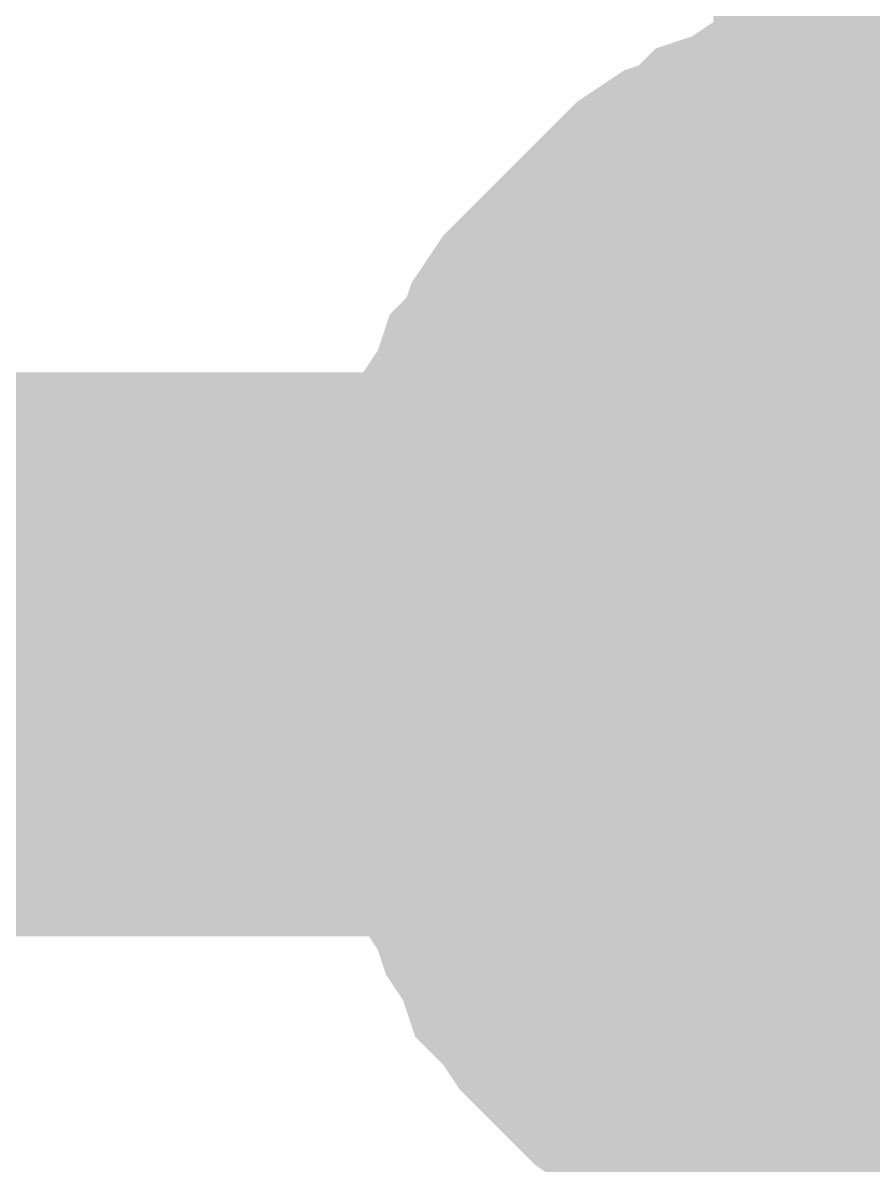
# Model space of a CAD drawing. Header units: inches. Extents: x 0 to 841, y 0 to 594.
# Drawn here: x 46.24 to 47.369, y 256.816 to 258.333 of the extents above; entities that cross this region are included whole.
import ezdxf

# ---------------------------------------------------------------- set-up
doc = ezdxf.new("R2010")
doc.units = ezdxf.units.IN
doc.layers.add('Sheet', color=255, linetype='Continuous')

msp = doc.modelspace()

# ---------------------------------------------------------------- linework, layer by layer
at = {"layer": 'Sheet'}
for points in [[(47.532, 257.4943, 0.7493, 0.7493, 0), (47.532, 262.4915, 0.7493, 0.7493, 0)], [(46.7684, 257.4943, 0.2997, 0.2997, 0), (46.7684, 257.5392, 0.2997, 0.2997, 0), (46.7684, 257.5729, 0.2997, 0.2997, 0), (46.7796, 257.6066, 0.2997, 0.2997, 0), (46.7796, 257.6515, 0.2997, 0.2997, 0), (46.7908, 257.6852, 0.2997, 0.2997, 0), (46.8021, 257.7189, 0.2997, 0.2997, 0), (46.8133, 257.7638, 0.2997, 0.2997, 0), (46.8245, 257.7975, 0.2997, 0.2997, 0), (46.847, 257.8312, 0.2997, 0.2997, 0), (46.8582, 257.8649, 0.2997, 0.2997, 0), (46.8807, 257.8874, 0.2997, 0.2997, 0), (46.8919, 257.9211, 0.2997, 0.2997, 0), (46.9144, 257.9547, 0.2997, 0.2997, 0), (46.9368, 257.9772, 0.2997, 0.2997, 0), (46.9705, 258.0109, 0.2997, 0.2997, 0), (46.993, 258.0333, 0.2997, 0.2997, 0), (47.0154, 258.0558, 0.2997, 0.2997, 0), (47.0491, 258.0895, 0.2997, 0.2997, 0), (47.0716, 258.112, 0.2997, 0.2997, 0), (47.1053, 258.1344, 0.2997, 0.2997, 0), (47.1389, 258.1456, 0.2997, 0.2997, 0), (47.1614, 258.1681, 0.2997, 0.2997, 0), (47.1951, 258.1793, 0.2997, 0.2997, 0), (47.2288, 258.2018, 0.2997, 0.2997, 0), (47.2625, 258.213, 0.2997, 0.2997, 0), (47.3074, 258.2243, 0.2997, 0.2997, 0), (47.3411, 258.2355, 0.2997, 0.2997, 0), (47.3747, 258.2467, 0.2997, 0.2997, 0), (47.4197, 258.2467, 0.2997, 0.2997, 0), (47.4533, 258.2579, 0.2997, 0.2997, 0), (47.487, 258.2579, 0.2997, 0.2997, 0), (47.532, 258.2579, 0.2997, 0.2997, 0)], [(46.7684, 257.4943, 0.2997, 0.2997, 0), (46.7684, 257.5392, 0.2997, 0.2997, 0), (46.7684, 257.5729, 0.2997, 0.2997, 0), (46.7796, 257.6066, 0.2997, 0.2997, 0), (46.7796, 257.6515, 0.2997, 0.2997, 0), (46.7908, 257.6852, 0.2997, 0.2997, 0), (46.8021, 257.7189, 0.2997, 0.2997, 0), (46.8133, 257.7638, 0.2997, 0.2997, 0), (46.8245, 257.7975, 0.2997, 0.2997, 0), (46.847, 257.8312, 0.2997, 0.2997, 0), (46.8582, 257.8649, 0.2997, 0.2997, 0), (46.8807, 257.8874, 0.2997, 0.2997, 0), (46.8919, 257.9211, 0.2997, 0.2997, 0), (46.9144, 257.9547, 0.2997, 0.2997, 0), (46.9368, 257.9772, 0.2997, 0.2997, 0), (46.9705, 258.0109, 0.2997, 0.2997, 0), (46.993, 258.0333, 0.2997, 0.2997, 0), (47.0154, 258.0558, 0.2997, 0.2997, 0), (47.0491, 258.0895, 0.2997, 0.2997, 0), (47.0716, 258.112, 0.2997, 0.2997, 0), (47.1053, 258.1344, 0.2997, 0.2997, 0), (47.1389, 258.1456, 0.2997, 0.2997, 0), (47.1614, 258.1681, 0.2997, 0.2997, 0), (47.1951, 258.1793, 0.2997, 0.2997, 0), (47.2288, 258.2018, 0.2997, 0.2997, 0), (47.2625, 258.213, 0.2997, 0.2997, 0), (47.3074, 258.2243, 0.2997, 0.2997, 0), (47.3411, 258.2355, 0.2997, 0.2997, 0), (47.3747, 258.2467, 0.2997, 0.2997, 0), (47.4197, 258.2467, 0.2997, 0.2997, 0), (47.4533, 258.2579, 0.2997, 0.2997, 0), (47.487, 258.2579, 0.2997, 0.2997, 0), (47.532, 258.2579, 0.2997, 0.2997, 0)], [(46.7684, 257.4943, 0.2997, 0.2997, 0), (46.7684, 257.5392, 0.2997, 0.2997, 0), (46.7684, 257.5729, 0.2997, 0.2997, 0), (46.7796, 257.6066, 0.2997, 0.2997, 0), (46.7796, 257.6515, 0.2997, 0.2997, 0), (46.7908, 257.6852, 0.2997, 0.2997, 0), (46.8021, 257.7189, 0.2997, 0.2997, 0), (46.8133, 257.7638, 0.2997, 0.2997, 0), (46.8245, 257.7975, 0.2997, 0.2997, 0), (46.847, 257.8312, 0.2997, 0.2997, 0), (46.8582, 257.8649, 0.2997, 0.2997, 0), (46.8807, 257.8874, 0.2997, 0.2997, 0), (46.8919, 257.9211, 0.2997, 0.2997, 0), (46.9144, 257.9547, 0.2997, 0.2997, 0), (46.9368, 257.9772, 0.2997, 0.2997, 0), (46.9705, 258.0109, 0.2997, 0.2997, 0), (46.993, 258.0333, 0.2997, 0.2997, 0), (47.0154, 258.0558, 0.2997, 0.2997, 0), (47.0491, 258.0895, 0.2997, 0.2997, 0), (47.0716, 258.112, 0.2997, 0.2997, 0), (47.1053, 258.1344, 0.2997, 0.2997, 0), (47.1389, 258.1456, 0.2997, 0.2997, 0), (47.1614, 258.1681, 0.2997, 0.2997, 0), (47.1951, 258.1793, 0.2997, 0.2997, 0), (47.2288, 258.2018, 0.2997, 0.2997, 0), (47.2625, 258.213, 0.2997, 0.2997, 0), (47.3074, 258.2243, 0.2997, 0.2997, 0), (47.3411, 258.2355, 0.2997, 0.2997, 0), (47.3747, 258.2467, 0.2997, 0.2997, 0), (47.4197, 258.2467, 0.2997, 0.2997, 0), (47.4533, 258.2579, 0.2997, 0.2997, 0), (47.487, 258.2579, 0.2997, 0.2997, 0), (47.532, 258.2579, 0.2997, 0.2997, 0)], [(46.7684, 257.4943, 0.2997, 0.2997, 0), (46.7684, 257.5392, 0.2997, 0.2997, 0), (46.7684, 257.5729, 0.2997, 0.2997, 0), (46.7796, 257.6066, 0.2997, 0.2997, 0), (46.7796, 257.6515, 0.2997, 0.2997, 0), (46.7908, 257.6852, 0.2997, 0.2997, 0), (46.8021, 257.7189, 0.2997, 0.2997, 0), (46.8133, 257.7638, 0.2997, 0.2997, 0), (46.8245, 257.7975, 0.2997, 0.2997, 0), (46.847, 257.8312, 0.2997, 0.2997, 0), (46.8582, 257.8649, 0.2997, 0.2997, 0), (46.8807, 257.8874, 0.2997, 0.2997, 0), (46.8919, 257.9211, 0.2997, 0.2997, 0), (46.9144, 257.9547, 0.2997, 0.2997, 0), (46.9368, 257.9772, 0.2997, 0.2997, 0), (46.9705, 258.0109, 0.2997, 0.2997, 0), (46.993, 258.0333, 0.2997, 0.2997, 0), (47.0154, 258.0558, 0.2997, 0.2997, 0), (47.0491, 258.0895, 0.2997, 0.2997, 0), (47.0716, 258.112, 0.2997, 0.2997, 0), (47.1053, 258.1344, 0.2997, 0.2997, 0), (47.1389, 258.1456, 0.2997, 0.2997, 0), (47.1614, 258.1681, 0.2997, 0.2997, 0), (47.1951, 258.1793, 0.2997, 0.2997, 0), (47.2288, 258.2018, 0.2997, 0.2997, 0), (47.2625, 258.213, 0.2997, 0.2997, 0), (47.3074, 258.2243, 0.2997, 0.2997, 0), (47.3411, 258.2355, 0.2997, 0.2997, 0), (47.3747, 258.2467, 0.2997, 0.2997, 0), (47.4197, 258.2467, 0.2997, 0.2997, 0), (47.4533, 258.2579, 0.2997, 0.2997, 0), (47.487, 258.2579, 0.2997, 0.2997, 0), (47.532, 258.2579, 0.2997, 0.2997, 0)], [(46.7684, 257.4943, 0.2997, 0.2997, 0), (46.7684, 257.5392, 0.2997, 0.2997, 0), (46.7684, 257.5729, 0.2997, 0.2997, 0), (46.7796, 257.6066, 0.2997, 0.2997, 0), (46.7796, 257.6515, 0.2997, 0.2997, 0), (46.7908, 257.6852, 0.2997, 0.2997, 0), (46.8021, 257.7189, 0.2997, 0.2997, 0), (46.8133, 257.7638, 0.2997, 0.2997, 0), (46.8245, 257.7975, 0.2997, 0.2997, 0), (46.847, 257.8312, 0.2997, 0.2997, 0), (46.8582, 257.8649, 0.2997, 0.2997, 0), (46.8807, 257.8874, 0.2997, 0.2997, 0), (46.8919, 257.9211, 0.2997, 0.2997, 0), (46.9144, 257.9547, 0.2997, 0.2997, 0), (46.9368, 257.9772, 0.2997, 0.2997, 0), (46.9705, 258.0109, 0.2997, 0.2997, 0), (46.993, 258.0333, 0.2997, 0.2997, 0), (47.0154, 258.0558, 0.2997, 0.2997, 0), (47.0491, 258.0895, 0.2997, 0.2997, 0), (47.0716, 258.112, 0.2997, 0.2997, 0), (47.1053, 258.1344, 0.2997, 0.2997, 0), (47.1389, 258.1456, 0.2997, 0.2997, 0), (47.1614, 258.1681, 0.2997, 0.2997, 0), (47.1951, 258.1793, 0.2997, 0.2997, 0), (47.2288, 258.2018, 0.2997, 0.2997, 0), (47.2625, 258.213, 0.2997, 0.2997, 0), (47.3074, 258.2243, 0.2997, 0.2997, 0), (47.3411, 258.2355, 0.2997, 0.2997, 0), (47.3747, 258.2467, 0.2997, 0.2997, 0), (47.4197, 258.2467, 0.2997, 0.2997, 0), (47.4533, 258.2579, 0.2997, 0.2997, 0), (47.487, 258.2579, 0.2997, 0.2997, 0), (47.532, 258.2579, 0.2997, 0.2997, 0)], [(46.7684, 257.4943, 0.0991, 0.0991, 0), (46.7684, 257.5392, 0.0991, 0.0991, 0), (46.7684, 257.5729, 0.0991, 0.0991, 0), (46.7796, 257.6066, 0.0991, 0.0991, 0), (46.7796, 257.6515, 0.0991, 0.0991, 0), (46.7908, 257.6852, 0.0991, 0.0991, 0), (46.8021, 257.7189, 0.0991, 0.0991, 0), (46.8133, 257.7638, 0.0991, 0.0991, 0), (46.8245, 257.7975, 0.0991, 0.0991, 0), (46.847, 257.8312, 0.0991, 0.0991, 0), (46.8582, 257.8649, 0.0991, 0.0991, 0), (46.8807, 257.8874, 0.0991, 0.0991, 0), (46.8919, 257.9211, 0.0991, 0.0991, 0), (46.9144, 257.9547, 0.0991, 0.0991, 0), (46.9368, 257.9772, 0.0991, 0.0991, 0), (46.9705, 258.0109, 0.0991, 0.0991, 0), (46.993, 258.0333, 0.0991, 0.0991, 0), (47.0154, 258.0558, 0.0991, 0.0991, 0), (47.0491, 258.0895, 0.0991, 0.0991, 0), (47.0716, 258.112, 0.0991, 0.0991, 0), (47.1053, 258.1344, 0.0991, 0.0991, 0), (47.1389, 258.1456, 0.0991, 0.0991, 0), (47.1614, 258.1681, 0.0991, 0.0991, 0), (47.1951, 258.1793, 0.0991, 0.0991, 0), (47.2288, 258.2018, 0.0991, 0.0991, 0), (47.2625, 258.213, 0.0991, 0.0991, 0), (47.3074, 258.2243, 0.0991, 0.0991, 0), (47.3411, 258.2355, 0.0991, 0.0991, 0), (47.3747, 258.2467, 0.0991, 0.0991, 0), (47.4197, 258.2467, 0.0991, 0.0991, 0)], [(46.7684, 257.4943, 0.0991, 0.0991, 0), (46.7684, 257.5392, 0.0991, 0.0991, 0), (46.7684, 257.5729, 0.0991, 0.0991, 0), (46.7796, 257.6066, 0.0991, 0.0991, 0), (46.7796, 257.6515, 0.0991, 0.0991, 0), (46.7908, 257.6852, 0.0991, 0.0991, 0), (46.8021, 257.7189, 0.0991, 0.0991, 0), (46.8133, 257.7638, 0.0991, 0.0991, 0), (46.8245, 257.7975, 0.0991, 0.0991, 0), (46.847, 257.8312, 0.0991, 0.0991, 0), (46.8582, 257.8649, 0.0991, 0.0991, 0), (46.8807, 257.8874, 0.0991, 0.0991, 0), (46.8919, 257.9211, 0.0991, 0.0991, 0), (46.9144, 257.9547, 0.0991, 0.0991, 0), (46.9368, 257.9772, 0.0991, 0.0991, 0), (46.9705, 258.0109, 0.0991, 0.0991, 0), (46.993, 258.0333, 0.0991, 0.0991, 0), (47.0154, 258.0558, 0.0991, 0.0991, 0), (47.0491, 258.0895, 0.0991, 0.0991, 0), (47.0716, 258.112, 0.0991, 0.0991, 0), (47.1053, 258.1344, 0.0991, 0.0991, 0), (47.1389, 258.1456, 0.0991, 0.0991, 0), (47.1614, 258.1681, 0.0991, 0.0991, 0), (47.1951, 258.1793, 0.0991, 0.0991, 0), (47.2288, 258.2018, 0.0991, 0.0991, 0), (47.2625, 258.213, 0.0991, 0.0991, 0), (47.3074, 258.2243, 0.0991, 0.0991, 0), (47.3411, 258.2355, 0.0991, 0.0991, 0), (47.3747, 258.2467, 0.0991, 0.0991, 0), (47.4197, 258.2467, 0.0991, 0.0991, 0)], [(46.7684, 257.4943, 0.0991, 0.0991, 0), (46.7684, 257.5392, 0.0991, 0.0991, 0), (46.7684, 257.5729, 0.0991, 0.0991, 0), (46.7796, 257.6066, 0.0991, 0.0991, 0), (46.7796, 257.6515, 0.0991, 0.0991, 0), (46.7908, 257.6852, 0.0991, 0.0991, 0), (46.8021, 257.7189, 0.0991, 0.0991, 0), (46.8133, 257.7638, 0.0991, 0.0991, 0), (46.8245, 257.7975, 0.0991, 0.0991, 0), (46.847, 257.8312, 0.0991, 0.0991, 0), (46.8582, 257.8649, 0.0991, 0.0991, 0), (46.8807, 257.8874, 0.0991, 0.0991, 0), (46.8919, 257.9211, 0.0991, 0.0991, 0), (46.9144, 257.9547, 0.0991, 0.0991, 0), (46.9368, 257.9772, 0.0991, 0.0991, 0), (46.9705, 258.0109, 0.0991, 0.0991, 0), (46.993, 258.0333, 0.0991, 0.0991, 0), (47.0154, 258.0558, 0.0991, 0.0991, 0), (47.0491, 258.0895, 0.0991, 0.0991, 0), (47.0716, 258.112, 0.0991, 0.0991, 0), (47.1053, 258.1344, 0.0991, 0.0991, 0), (47.1389, 258.1456, 0.0991, 0.0991, 0), (47.1614, 258.1681, 0.0991, 0.0991, 0), (47.1951, 258.1793, 0.0991, 0.0991, 0), (47.2288, 258.2018, 0.0991, 0.0991, 0), (47.2625, 258.213, 0.0991, 0.0991, 0), (47.3074, 258.2243, 0.0991, 0.0991, 0), (47.3411, 258.2355, 0.0991, 0.0991, 0), (47.3747, 258.2467, 0.0991, 0.0991, 0), (47.4197, 258.2467, 0.0991, 0.0991, 0)], [(46.7684, 257.4943, 0.0991, 0.0991, 0), (46.7684, 257.5392, 0.0991, 0.0991, 0), (46.7684, 257.5729, 0.0991, 0.0991, 0), (46.7796, 257.6066, 0.0991, 0.0991, 0), (46.7796, 257.6515, 0.0991, 0.0991, 0), (46.7908, 257.6852, 0.0991, 0.0991, 0), (46.8021, 257.7189, 0.0991, 0.0991, 0), (46.8133, 257.7638, 0.0991, 0.0991, 0), (46.8245, 257.7975, 0.0991, 0.0991, 0), (46.847, 257.8312, 0.0991, 0.0991, 0), (46.8582, 257.8649, 0.0991, 0.0991, 0), (46.8807, 257.8874, 0.0991, 0.0991, 0), (46.8919, 257.9211, 0.0991, 0.0991, 0), (46.9144, 257.9547, 0.0991, 0.0991, 0), (46.9368, 257.9772, 0.0991, 0.0991, 0), (46.9705, 258.0109, 0.0991, 0.0991, 0), (46.993, 258.0333, 0.0991, 0.0991, 0), (47.0154, 258.0558, 0.0991, 0.0991, 0), (47.0491, 258.0895, 0.0991, 0.0991, 0), (47.0716, 258.112, 0.0991, 0.0991, 0), (47.1053, 258.1344, 0.0991, 0.0991, 0), (47.1389, 258.1456, 0.0991, 0.0991, 0), (47.1614, 258.1681, 0.0991, 0.0991, 0), (47.1951, 258.1793, 0.0991, 0.0991, 0), (47.2288, 258.2018, 0.0991, 0.0991, 0), (47.2625, 258.213, 0.0991, 0.0991, 0), (47.3074, 258.2243, 0.0991, 0.0991, 0), (47.3411, 258.2355, 0.0991, 0.0991, 0), (47.3747, 258.2467, 0.0991, 0.0991, 0), (47.4197, 258.2467, 0.0991, 0.0991, 0)], [(46.7684, 257.4943, 0.0991, 0.0991, 0), (46.7684, 257.5392, 0.0991, 0.0991, 0), (46.7684, 257.5729, 0.0991, 0.0991, 0), (46.7796, 257.6066, 0.0991, 0.0991, 0), (46.7796, 257.6515, 0.0991, 0.0991, 0), (46.7908, 257.6852, 0.0991, 0.0991, 0), (46.8021, 257.7189, 0.0991, 0.0991, 0), (46.8133, 257.7638, 0.0991, 0.0991, 0), (46.8245, 257.7975, 0.0991, 0.0991, 0), (46.847, 257.8312, 0.0991, 0.0991, 0), (46.8582, 257.8649, 0.0991, 0.0991, 0), (46.8807, 257.8874, 0.0991, 0.0991, 0), (46.8919, 257.9211, 0.0991, 0.0991, 0), (46.9144, 257.9547, 0.0991, 0.0991, 0), (46.9368, 257.9772, 0.0991, 0.0991, 0), (46.9705, 258.0109, 0.0991, 0.0991, 0), (46.993, 258.0333, 0.0991, 0.0991, 0), (47.0154, 258.0558, 0.0991, 0.0991, 0), (47.0491, 258.0895, 0.0991, 0.0991, 0), (47.0716, 258.112, 0.0991, 0.0991, 0), (47.1053, 258.1344, 0.0991, 0.0991, 0), (47.1389, 258.1456, 0.0991, 0.0991, 0), (47.1614, 258.1681, 0.0991, 0.0991, 0), (47.1951, 258.1793, 0.0991, 0.0991, 0), (47.2288, 258.2018, 0.0991, 0.0991, 0), (47.2625, 258.213, 0.0991, 0.0991, 0), (47.3074, 258.2243, 0.0991, 0.0991, 0), (47.3411, 258.2355, 0.0991, 0.0991, 0), (47.3747, 258.2467, 0.0991, 0.0991, 0), (47.4197, 258.2467, 0.0991, 0.0991, 0)], [(47.0154, 257.4943, 0.2997, 0.2997, 0), (47.0154, 257.5168, 0.2997, 0.2997, 0), (47.0154, 257.5505, 0.2997, 0.2997, 0), (47.0267, 257.5729, 0.2997, 0.2997, 0), (47.0267, 257.5954, 0.2997, 0.2997, 0), (47.0267, 257.6179, 0.2997, 0.2997, 0), (47.0379, 257.6403, 0.2997, 0.2997, 0), (47.0491, 257.674, 0.2997, 0.2997, 0), (47.0603, 257.6965, 0.2997, 0.2997, 0), (47.0716, 257.7189, 0.2997, 0.2997, 0), (47.0828, 257.7414, 0.2997, 0.2997, 0), (47.094, 257.7526, 0.2997, 0.2997, 0), (47.1053, 257.7751, 0.2997, 0.2997, 0), (47.1165, 257.7975, 0.2997, 0.2997, 0), (47.1389, 257.82, 0.2997, 0.2997, 0), (47.1502, 257.8312, 0.2997, 0.2997, 0), (47.1726, 257.8537, 0.2997, 0.2997, 0), (47.1839, 257.8649, 0.2997, 0.2997, 0), (47.2063, 257.8874, 0.2997, 0.2997, 0), (47.2288, 257.8986, 0.2997, 0.2997, 0), (47.24, 257.9098, 0.2997, 0.2997, 0), (47.2625, 257.9323, 0.2997, 0.2997, 0), (47.2849, 257.9435, 0.2997, 0.2997, 0), (47.3074, 257.9547, 0.2997, 0.2997, 0), (47.3298, 257.9547, 0.2997, 0.2997, 0), (47.3523, 257.966, 0.2997, 0.2997, 0), (47.3747, 257.9772, 0.2997, 0.2997, 0), (47.4084, 257.9884, 0.2997, 0.2997, 0), (47.4309, 257.9884, 0.2997, 0.2997, 0), (47.4533, 257.9884, 0.2997, 0.2997, 0), (47.4758, 257.9997, 0.2997, 0.2997, 0), (47.5095, 257.9997, 0.2997, 0.2997, 0), (47.532, 257.9997, 0.2997, 0.2997, 0)], [(47.0154, 257.4943, 0.2997, 0.2997, 0), (47.0154, 257.5168, 0.2997, 0.2997, 0), (47.0154, 257.5505, 0.2997, 0.2997, 0), (47.0267, 257.5729, 0.2997, 0.2997, 0), (47.0267, 257.5954, 0.2997, 0.2997, 0), (47.0267, 257.6179, 0.2997, 0.2997, 0), (47.0379, 257.6403, 0.2997, 0.2997, 0), (47.0491, 257.674, 0.2997, 0.2997, 0), (47.0603, 257.6965, 0.2997, 0.2997, 0), (47.0716, 257.7189, 0.2997, 0.2997, 0), (47.0828, 257.7414, 0.2997, 0.2997, 0), (47.094, 257.7526, 0.2997, 0.2997, 0), (47.1053, 257.7751, 0.2997, 0.2997, 0), (47.1165, 257.7975, 0.2997, 0.2997, 0), (47.1389, 257.82, 0.2997, 0.2997, 0), (47.1502, 257.8312, 0.2997, 0.2997, 0), (47.1726, 257.8537, 0.2997, 0.2997, 0), (47.1839, 257.8649, 0.2997, 0.2997, 0), (47.2063, 257.8874, 0.2997, 0.2997, 0), (47.2288, 257.8986, 0.2997, 0.2997, 0), (47.24, 257.9098, 0.2997, 0.2997, 0), (47.2625, 257.9323, 0.2997, 0.2997, 0), (47.2849, 257.9435, 0.2997, 0.2997, 0), (47.3074, 257.9547, 0.2997, 0.2997, 0), (47.3298, 257.9547, 0.2997, 0.2997, 0), (47.3523, 257.966, 0.2997, 0.2997, 0), (47.3747, 257.9772, 0.2997, 0.2997, 0), (47.4084, 257.9884, 0.2997, 0.2997, 0), (47.4309, 257.9884, 0.2997, 0.2997, 0), (47.4533, 257.9884, 0.2997, 0.2997, 0), (47.4758, 257.9997, 0.2997, 0.2997, 0), (47.5095, 257.9997, 0.2997, 0.2997, 0), (47.532, 257.9997, 0.2997, 0.2997, 0)], [(47.0154, 257.4943, 0.2997, 0.2997, 0), (47.0154, 257.5168, 0.2997, 0.2997, 0), (47.0154, 257.5505, 0.2997, 0.2997, 0), (47.0267, 257.5729, 0.2997, 0.2997, 0), (47.0267, 257.5954, 0.2997, 0.2997, 0), (47.0267, 257.6179, 0.2997, 0.2997, 0), (47.0379, 257.6403, 0.2997, 0.2997, 0), (47.0491, 257.674, 0.2997, 0.2997, 0), (47.0603, 257.6965, 0.2997, 0.2997, 0), (47.0716, 257.7189, 0.2997, 0.2997, 0), (47.0828, 257.7414, 0.2997, 0.2997, 0), (47.094, 257.7526, 0.2997, 0.2997, 0), (47.1053, 257.7751, 0.2997, 0.2997, 0), (47.1165, 257.7975, 0.2997, 0.2997, 0), (47.1389, 257.82, 0.2997, 0.2997, 0), (47.1502, 257.8312, 0.2997, 0.2997, 0), (47.1726, 257.8537, 0.2997, 0.2997, 0), (47.1839, 257.8649, 0.2997, 0.2997, 0), (47.2063, 257.8874, 0.2997, 0.2997, 0), (47.2288, 257.8986, 0.2997, 0.2997, 0), (47.24, 257.9098, 0.2997, 0.2997, 0), (47.2625, 257.9323, 0.2997, 0.2997, 0), (47.2849, 257.9435, 0.2997, 0.2997, 0), (47.3074, 257.9547, 0.2997, 0.2997, 0), (47.3298, 257.9547, 0.2997, 0.2997, 0), (47.3523, 257.966, 0.2997, 0.2997, 0), (47.3747, 257.9772, 0.2997, 0.2997, 0), (47.4084, 257.9884, 0.2997, 0.2997, 0), (47.4309, 257.9884, 0.2997, 0.2997, 0), (47.4533, 257.9884, 0.2997, 0.2997, 0), (47.4758, 257.9997, 0.2997, 0.2997, 0), (47.5095, 257.9997, 0.2997, 0.2997, 0), (47.532, 257.9997, 0.2997, 0.2997, 0)], [(47.0154, 257.4943, 0.0991, 0.0991, 0), (47.0154, 257.5168, 0.0991, 0.0991, 0), (47.0154, 257.5505, 0.0991, 0.0991, 0), (47.0267, 257.5729, 0.0991, 0.0991, 0), (47.0267, 257.5954, 0.0991, 0.0991, 0), (47.0267, 257.6179, 0.0991, 0.0991, 0), (47.0379, 257.6403, 0.0991, 0.0991, 0), (47.0491, 257.674, 0.0991, 0.0991, 0), (47.0603, 257.6965, 0.0991, 0.0991, 0), (47.0716, 257.7189, 0.0991, 0.0991, 0), (47.0828, 257.7414, 0.0991, 0.0991, 0), (47.094, 257.7526, 0.0991, 0.0991, 0), (47.1053, 257.7751, 0.0991, 0.0991, 0), (47.1165, 257.7975, 0.0991, 0.0991, 0), (47.1389, 257.82, 0.0991, 0.0991, 0), (47.1502, 257.8312, 0.0991, 0.0991, 0), (47.1726, 257.8537, 0.0991, 0.0991, 0), (47.1839, 257.8649, 0.0991, 0.0991, 0), (47.2063, 257.8874, 0.0991, 0.0991, 0), (47.2288, 257.8986, 0.0991, 0.0991, 0), (47.24, 257.9098, 0.0991, 0.0991, 0), (47.2625, 257.9323, 0.0991, 0.0991, 0), (47.2849, 257.9435, 0.0991, 0.0991, 0), (47.3074, 257.9547, 0.0991, 0.0991, 0), (47.3298, 257.9547, 0.0991, 0.0991, 0), (47.3523, 257.966, 0.0991, 0.0991, 0), (47.3747, 257.9772, 0.0991, 0.0991, 0), (47.4084, 257.9884, 0.0991, 0.0991, 0), (47.4309, 257.9884, 0.0991, 0.0991, 0)], [(47.0154, 257.4943, 0.0991, 0.0991, 0), (47.0154, 257.5168, 0.0991, 0.0991, 0), (47.0154, 257.5505, 0.0991, 0.0991, 0), (47.0267, 257.5729, 0.0991, 0.0991, 0), (47.0267, 257.5954, 0.0991, 0.0991, 0), (47.0267, 257.6179, 0.0991, 0.0991, 0), (47.0379, 257.6403, 0.0991, 0.0991, 0), (47.0491, 257.674, 0.0991, 0.0991, 0), (47.0603, 257.6965, 0.0991, 0.0991, 0), (47.0716, 257.7189, 0.0991, 0.0991, 0), (47.0828, 257.7414, 0.0991, 0.0991, 0), (47.094, 257.7526, 0.0991, 0.0991, 0), (47.1053, 257.7751, 0.0991, 0.0991, 0), (47.1165, 257.7975, 0.0991, 0.0991, 0), (47.1389, 257.82, 0.0991, 0.0991, 0), (47.1502, 257.8312, 0.0991, 0.0991, 0), (47.1726, 257.8537, 0.0991, 0.0991, 0), (47.1839, 257.8649, 0.0991, 0.0991, 0), (47.2063, 257.8874, 0.0991, 0.0991, 0), (47.2288, 257.8986, 0.0991, 0.0991, 0), (47.24, 257.9098, 0.0991, 0.0991, 0), (47.2625, 257.9323, 0.0991, 0.0991, 0), (47.2849, 257.9435, 0.0991, 0.0991, 0), (47.3074, 257.9547, 0.0991, 0.0991, 0), (47.3298, 257.9547, 0.0991, 0.0991, 0), (47.3523, 257.966, 0.0991, 0.0991, 0), (47.3747, 257.9772, 0.0991, 0.0991, 0), (47.4084, 257.9884, 0.0991, 0.0991, 0), (47.4309, 257.9884, 0.0991, 0.0991, 0)], [(47.0154, 257.4943, 0.0991, 0.0991, 0), (47.0154, 257.5168, 0.0991, 0.0991, 0), (47.0154, 257.5505, 0.0991, 0.0991, 0), (47.0267, 257.5729, 0.0991, 0.0991, 0), (47.0267, 257.5954, 0.0991, 0.0991, 0), (47.0267, 257.6179, 0.0991, 0.0991, 0), (47.0379, 257.6403, 0.0991, 0.0991, 0), (47.0491, 257.674, 0.0991, 0.0991, 0), (47.0603, 257.6965, 0.0991, 0.0991, 0), (47.0716, 257.7189, 0.0991, 0.0991, 0), (47.0828, 257.7414, 0.0991, 0.0991, 0), (47.094, 257.7526, 0.0991, 0.0991, 0), (47.1053, 257.7751, 0.0991, 0.0991, 0), (47.1165, 257.7975, 0.0991, 0.0991, 0), (47.1389, 257.82, 0.0991, 0.0991, 0), (47.1502, 257.8312, 0.0991, 0.0991, 0), (47.1726, 257.8537, 0.0991, 0.0991, 0), (47.1839, 257.8649, 0.0991, 0.0991, 0), (47.2063, 257.8874, 0.0991, 0.0991, 0), (47.2288, 257.8986, 0.0991, 0.0991, 0), (47.24, 257.9098, 0.0991, 0.0991, 0), (47.2625, 257.9323, 0.0991, 0.0991, 0), (47.2849, 257.9435, 0.0991, 0.0991, 0), (47.3074, 257.9547, 0.0991, 0.0991, 0), (47.3298, 257.9547, 0.0991, 0.0991, 0), (47.3523, 257.966, 0.0991, 0.0991, 0), (47.3747, 257.9772, 0.0991, 0.0991, 0), (47.4084, 257.9884, 0.0991, 0.0991, 0), (47.4309, 257.9884, 0.0991, 0.0991, 0)], [(42.5239, 257.4943, 0.7493, 0.7493, 0), (47.532, 257.4943, 0.7493, 0.7493, 0)], [(47.532, 257.4943, 0.7493, 0.7493, 0), (47.532, 251.9918, 0.7493, 0.7493, 0)], [(47.532, 256.7307, 0.2997, 0.2997, 0), (47.487, 256.7307, 0.2997, 0.2997, 0), (47.4533, 256.7307, 0.2997, 0.2997, 0), (47.4197, 256.7419, 0.2997, 0.2997, 0), (47.3747, 256.7419, 0.2997, 0.2997, 0), (47.3411, 256.7532, 0.2997, 0.2997, 0), (47.3074, 256.7644, 0.2997, 0.2997, 0), (47.2625, 256.7756, 0.2997, 0.2997, 0), (47.2288, 256.7869, 0.2997, 0.2997, 0), (47.1951, 256.8093, 0.2997, 0.2997, 0), (47.1614, 256.8206, 0.2997, 0.2997, 0), (47.1389, 256.843, 0.2997, 0.2997, 0), (47.1053, 256.8655, 0.2997, 0.2997, 0), (47.0716, 256.8879, 0.2997, 0.2997, 0), (47.0491, 256.9104, 0.2997, 0.2997, 0), (47.0154, 256.9328, 0.2997, 0.2997, 0), (46.993, 256.9553, 0.2997, 0.2997, 0), (46.9705, 256.9778, 0.2997, 0.2997, 0), (46.9368, 257.0115, 0.2997, 0.2997, 0), (46.9144, 257.0451, 0.2997, 0.2997, 0), (46.8919, 257.0676, 0.2997, 0.2997, 0), (46.8807, 257.1013, 0.2997, 0.2997, 0), (46.8582, 257.135, 0.2997, 0.2997, 0), (46.847, 257.1687, 0.2997, 0.2997, 0), (46.8245, 257.2024, 0.2997, 0.2997, 0), (46.8133, 257.236, 0.2997, 0.2997, 0), (46.8021, 257.2697, 0.2997, 0.2997, 0), (46.7908, 257.3034, 0.2997, 0.2997, 0), (46.7796, 257.3371, 0.2997, 0.2997, 0), (46.7796, 257.382, 0.2997, 0.2997, 0), (46.7684, 257.4157, 0.2997, 0.2997, 0), (46.7684, 257.4606, 0.2997, 0.2997, 0), (46.7684, 257.4943, 0.2997, 0.2997, 0)], [(46.7684, 257.4943, 0.2997, 0.2997, 0), (46.7684, 257.4943, 0.2997, 0.2997, 0)], [(47.532, 256.7307, 0.2997, 0.2997, 0), (47.487, 256.7307, 0.2997, 0.2997, 0), (47.4533, 256.7307, 0.2997, 0.2997, 0), (47.4197, 256.7419, 0.2997, 0.2997, 0), (47.3747, 256.7419, 0.2997, 0.2997, 0), (47.3411, 256.7532, 0.2997, 0.2997, 0), (47.3074, 256.7644, 0.2997, 0.2997, 0), (47.2625, 256.7756, 0.2997, 0.2997, 0), (47.2288, 256.7869, 0.2997, 0.2997, 0), (47.1951, 256.8093, 0.2997, 0.2997, 0), (47.1614, 256.8206, 0.2997, 0.2997, 0), (47.1389, 256.843, 0.2997, 0.2997, 0), (47.1053, 256.8655, 0.2997, 0.2997, 0), (47.0716, 256.8879, 0.2997, 0.2997, 0), (47.0491, 256.9104, 0.2997, 0.2997, 0), (47.0154, 256.9328, 0.2997, 0.2997, 0), (46.993, 256.9553, 0.2997, 0.2997, 0), (46.9705, 256.9778, 0.2997, 0.2997, 0), (46.9368, 257.0115, 0.2997, 0.2997, 0), (46.9144, 257.0451, 0.2997, 0.2997, 0), (46.8919, 257.0676, 0.2997, 0.2997, 0), (46.8807, 257.1013, 0.2997, 0.2997, 0), (46.8582, 257.135, 0.2997, 0.2997, 0), (46.847, 257.1687, 0.2997, 0.2997, 0), (46.8245, 257.2024, 0.2997, 0.2997, 0), (46.8133, 257.236, 0.2997, 0.2997, 0), (46.8021, 257.2697, 0.2997, 0.2997, 0), (46.7908, 257.3034, 0.2997, 0.2997, 0), (46.7796, 257.3371, 0.2997, 0.2997, 0), (46.7796, 257.382, 0.2997, 0.2997, 0), (46.7684, 257.4157, 0.2997, 0.2997, 0), (46.7684, 257.4606, 0.2997, 0.2997, 0), (46.7684, 257.4943, 0.2997, 0.2997, 0)], [(46.7684, 257.4943, 0.2997, 0.2997, 0), (46.7684, 257.4943, 0.2997, 0.2997, 0)], [(47.532, 256.7307, 0.2997, 0.2997, 0), (47.487, 256.7307, 0.2997, 0.2997, 0), (47.4533, 256.7307, 0.2997, 0.2997, 0), (47.4197, 256.7419, 0.2997, 0.2997, 0), (47.3747, 256.7419, 0.2997, 0.2997, 0), (47.3411, 256.7532, 0.2997, 0.2997, 0), (47.3074, 256.7644, 0.2997, 0.2997, 0), (47.2625, 256.7756, 0.2997, 0.2997, 0), (47.2288, 256.7869, 0.2997, 0.2997, 0), (47.1951, 256.8093, 0.2997, 0.2997, 0), (47.1614, 256.8206, 0.2997, 0.2997, 0), (47.1389, 256.843, 0.2997, 0.2997, 0), (47.1053, 256.8655, 0.2997, 0.2997, 0), (47.0716, 256.8879, 0.2997, 0.2997, 0), (47.0491, 256.9104, 0.2997, 0.2997, 0), (47.0154, 256.9328, 0.2997, 0.2997, 0), (46.993, 256.9553, 0.2997, 0.2997, 0), (46.9705, 256.9778, 0.2997, 0.2997, 0), (46.9368, 257.0115, 0.2997, 0.2997, 0), (46.9144, 257.0451, 0.2997, 0.2997, 0), (46.8919, 257.0676, 0.2997, 0.2997, 0), (46.8807, 257.1013, 0.2997, 0.2997, 0), (46.8582, 257.135, 0.2997, 0.2997, 0), (46.847, 257.1687, 0.2997, 0.2997, 0), (46.8245, 257.2024, 0.2997, 0.2997, 0), (46.8133, 257.236, 0.2997, 0.2997, 0), (46.8021, 257.2697, 0.2997, 0.2997, 0), (46.7908, 257.3034, 0.2997, 0.2997, 0), (46.7796, 257.3371, 0.2997, 0.2997, 0), (46.7796, 257.382, 0.2997, 0.2997, 0), (46.7684, 257.4157, 0.2997, 0.2997, 0), (46.7684, 257.4606, 0.2997, 0.2997, 0), (46.7684, 257.4943, 0.2997, 0.2997, 0)], [(46.7684, 257.4943, 0.2997, 0.2997, 0), (46.7684, 257.4943, 0.2997, 0.2997, 0)], [(47.532, 256.7307, 0.2997, 0.2997, 0), (47.487, 256.7307, 0.2997, 0.2997, 0), (47.4533, 256.7307, 0.2997, 0.2997, 0), (47.4197, 256.7419, 0.2997, 0.2997, 0), (47.3747, 256.7419, 0.2997, 0.2997, 0), (47.3411, 256.7532, 0.2997, 0.2997, 0), (47.3074, 256.7644, 0.2997, 0.2997, 0), (47.2625, 256.7756, 0.2997, 0.2997, 0), (47.2288, 256.7869, 0.2997, 0.2997, 0), (47.1951, 256.8093, 0.2997, 0.2997, 0), (47.1614, 256.8206, 0.2997, 0.2997, 0), (47.1389, 256.843, 0.2997, 0.2997, 0), (47.1053, 256.8655, 0.2997, 0.2997, 0), (47.0716, 256.8879, 0.2997, 0.2997, 0), (47.0491, 256.9104, 0.2997, 0.2997, 0), (47.0154, 256.9328, 0.2997, 0.2997, 0), (46.993, 256.9553, 0.2997, 0.2997, 0), (46.9705, 256.9778, 0.2997, 0.2997, 0), (46.9368, 257.0115, 0.2997, 0.2997, 0), (46.9144, 257.0451, 0.2997, 0.2997, 0), (46.8919, 257.0676, 0.2997, 0.2997, 0), (46.8807, 257.1013, 0.2997, 0.2997, 0), (46.8582, 257.135, 0.2997, 0.2997, 0), (46.847, 257.1687, 0.2997, 0.2997, 0), (46.8245, 257.2024, 0.2997, 0.2997, 0), (46.8133, 257.236, 0.2997, 0.2997, 0), (46.8021, 257.2697, 0.2997, 0.2997, 0), (46.7908, 257.3034, 0.2997, 0.2997, 0), (46.7796, 257.3371, 0.2997, 0.2997, 0), (46.7796, 257.382, 0.2997, 0.2997, 0), (46.7684, 257.4157, 0.2997, 0.2997, 0), (46.7684, 257.4606, 0.2997, 0.2997, 0), (46.7684, 257.4943, 0.2997, 0.2997, 0)], [(46.7684, 257.4943, 0.2997, 0.2997, 0), (46.7684, 257.4943, 0.2997, 0.2997, 0)], [(47.532, 256.7307, 0.2997, 0.2997, 0), (47.487, 256.7307, 0.2997, 0.2997, 0), (47.4533, 256.7307, 0.2997, 0.2997, 0), (47.4197, 256.7419, 0.2997, 0.2997, 0), (47.3747, 256.7419, 0.2997, 0.2997, 0), (47.3411, 256.7532, 0.2997, 0.2997, 0), (47.3074, 256.7644, 0.2997, 0.2997, 0), (47.2625, 256.7756, 0.2997, 0.2997, 0), (47.2288, 256.7869, 0.2997, 0.2997, 0), (47.1951, 256.8093, 0.2997, 0.2997, 0), (47.1614, 256.8206, 0.2997, 0.2997, 0), (47.1389, 256.843, 0.2997, 0.2997, 0), (47.1053, 256.8655, 0.2997, 0.2997, 0), (47.0716, 256.8879, 0.2997, 0.2997, 0), (47.0491, 256.9104, 0.2997, 0.2997, 0), (47.0154, 256.9328, 0.2997, 0.2997, 0), (46.993, 256.9553, 0.2997, 0.2997, 0), (46.9705, 256.9778, 0.2997, 0.2997, 0), (46.9368, 257.0115, 0.2997, 0.2997, 0), (46.9144, 257.0451, 0.2997, 0.2997, 0), (46.8919, 257.0676, 0.2997, 0.2997, 0), (46.8807, 257.1013, 0.2997, 0.2997, 0), (46.8582, 257.135, 0.2997, 0.2997, 0), (46.847, 257.1687, 0.2997, 0.2997, 0), (46.8245, 257.2024, 0.2997, 0.2997, 0), (46.8133, 257.236, 0.2997, 0.2997, 0), (46.8021, 257.2697, 0.2997, 0.2997, 0), (46.7908, 257.3034, 0.2997, 0.2997, 0), (46.7796, 257.3371, 0.2997, 0.2997, 0), (46.7796, 257.382, 0.2997, 0.2997, 0), (46.7684, 257.4157, 0.2997, 0.2997, 0), (46.7684, 257.4606, 0.2997, 0.2997, 0), (46.7684, 257.4943, 0.2997, 0.2997, 0)], [(46.7684, 257.4943, 0.2997, 0.2997, 0), (46.7684, 257.4943, 0.2997, 0.2997, 0)], [(47.532, 256.989, 0.2997, 0.2997, 0), (47.5095, 256.989, 0.2997, 0.2997, 0), (47.4758, 256.989, 0.2997, 0.2997, 0), (47.4533, 257.0002, 0.2997, 0.2997, 0), (47.4309, 257.0002, 0.2997, 0.2997, 0), (47.4084, 257.0002, 0.2997, 0.2997, 0), (47.3747, 257.0115, 0.2997, 0.2997, 0), (47.3523, 257.0227, 0.2997, 0.2997, 0), (47.3298, 257.0339, 0.2997, 0.2997, 0), (47.3074, 257.0339, 0.2997, 0.2997, 0), (47.2849, 257.0451, 0.2997, 0.2997, 0), (47.2625, 257.0564, 0.2997, 0.2997, 0), (47.24, 257.0788, 0.2997, 0.2997, 0), (47.2288, 257.0901, 0.2997, 0.2997, 0), (47.2063, 257.1013, 0.2997, 0.2997, 0), (47.1839, 257.1238, 0.2997, 0.2997, 0), (47.1726, 257.135, 0.2997, 0.2997, 0), (47.1502, 257.1574, 0.2997, 0.2997, 0), (47.1389, 257.1687, 0.2997, 0.2997, 0), (47.1165, 257.1911, 0.2997, 0.2997, 0), (47.1053, 257.2136, 0.2997, 0.2997, 0), (47.094, 257.236, 0.2997, 0.2997, 0), (47.0828, 257.2473, 0.2997, 0.2997, 0), (47.0716, 257.2697, 0.2997, 0.2997, 0), (47.0603, 257.2922, 0.2997, 0.2997, 0), (47.0491, 257.3147, 0.2997, 0.2997, 0), (47.0379, 257.3483, 0.2997, 0.2997, 0), (47.0267, 257.3708, 0.2997, 0.2997, 0), (47.0267, 257.3933, 0.2997, 0.2997, 0), (47.0267, 257.4157, 0.2997, 0.2997, 0), (47.0154, 257.4382, 0.2997, 0.2997, 0), (47.0154, 257.4719, 0.2997, 0.2997, 0), (47.0154, 257.4943, 0.2997, 0.2997, 0)], [(47.0154, 257.4943, 0.2997, 0.2997, 0), (47.0154, 257.4943, 0.2997, 0.2997, 0)], [(47.532, 256.989, 0.2997, 0.2997, 0), (47.5095, 256.989, 0.2997, 0.2997, 0), (47.4758, 256.989, 0.2997, 0.2997, 0), (47.4533, 257.0002, 0.2997, 0.2997, 0), (47.4309, 257.0002, 0.2997, 0.2997, 0), (47.4084, 257.0002, 0.2997, 0.2997, 0), (47.3747, 257.0115, 0.2997, 0.2997, 0), (47.3523, 257.0227, 0.2997, 0.2997, 0), (47.3298, 257.0339, 0.2997, 0.2997, 0), (47.3074, 257.0339, 0.2997, 0.2997, 0), (47.2849, 257.0451, 0.2997, 0.2997, 0), (47.2625, 257.0564, 0.2997, 0.2997, 0), (47.24, 257.0788, 0.2997, 0.2997, 0), (47.2288, 257.0901, 0.2997, 0.2997, 0), (47.2063, 257.1013, 0.2997, 0.2997, 0), (47.1839, 257.1238, 0.2997, 0.2997, 0), (47.1726, 257.135, 0.2997, 0.2997, 0), (47.1502, 257.1574, 0.2997, 0.2997, 0), (47.1389, 257.1687, 0.2997, 0.2997, 0), (47.1165, 257.1911, 0.2997, 0.2997, 0), (47.1053, 257.2136, 0.2997, 0.2997, 0), (47.094, 257.236, 0.2997, 0.2997, 0), (47.0828, 257.2473, 0.2997, 0.2997, 0), (47.0716, 257.2697, 0.2997, 0.2997, 0), (47.0603, 257.2922, 0.2997, 0.2997, 0), (47.0491, 257.3147, 0.2997, 0.2997, 0), (47.0379, 257.3483, 0.2997, 0.2997, 0), (47.0267, 257.3708, 0.2997, 0.2997, 0), (47.0267, 257.3933, 0.2997, 0.2997, 0), (47.0267, 257.4157, 0.2997, 0.2997, 0), (47.0154, 257.4382, 0.2997, 0.2997, 0), (47.0154, 257.4719, 0.2997, 0.2997, 0), (47.0154, 257.4943, 0.2997, 0.2997, 0)], [(47.0154, 257.4943, 0.2997, 0.2997, 0), (47.0154, 257.4943, 0.2997, 0.2997, 0)], [(47.532, 256.989, 0.2997, 0.2997, 0), (47.5095, 256.989, 0.2997, 0.2997, 0), (47.4758, 256.989, 0.2997, 0.2997, 0), (47.4533, 257.0002, 0.2997, 0.2997, 0), (47.4309, 257.0002, 0.2997, 0.2997, 0), (47.4084, 257.0002, 0.2997, 0.2997, 0), (47.3747, 257.0115, 0.2997, 0.2997, 0), (47.3523, 257.0227, 0.2997, 0.2997, 0), (47.3298, 257.0339, 0.2997, 0.2997, 0), (47.3074, 257.0339, 0.2997, 0.2997, 0), (47.2849, 257.0451, 0.2997, 0.2997, 0), (47.2625, 257.0564, 0.2997, 0.2997, 0), (47.24, 257.0788, 0.2997, 0.2997, 0), (47.2288, 257.0901, 0.2997, 0.2997, 0), (47.2063, 257.1013, 0.2997, 0.2997, 0), (47.1839, 257.1238, 0.2997, 0.2997, 0), (47.1726, 257.135, 0.2997, 0.2997, 0), (47.1502, 257.1574, 0.2997, 0.2997, 0), (47.1389, 257.1687, 0.2997, 0.2997, 0), (47.1165, 257.1911, 0.2997, 0.2997, 0), (47.1053, 257.2136, 0.2997, 0.2997, 0), (47.094, 257.236, 0.2997, 0.2997, 0), (47.0828, 257.2473, 0.2997, 0.2997, 0), (47.0716, 257.2697, 0.2997, 0.2997, 0), (47.0603, 257.2922, 0.2997, 0.2997, 0), (47.0491, 257.3147, 0.2997, 0.2997, 0), (47.0379, 257.3483, 0.2997, 0.2997, 0), (47.0267, 257.3708, 0.2997, 0.2997, 0), (47.0267, 257.3933, 0.2997, 0.2997, 0), (47.0267, 257.4157, 0.2997, 0.2997, 0), (47.0154, 257.4382, 0.2997, 0.2997, 0), (47.0154, 257.4719, 0.2997, 0.2997, 0), (47.0154, 257.4943, 0.2997, 0.2997, 0)], [(47.0154, 257.4943, 0.2997, 0.2997, 0), (47.0154, 257.4943, 0.2997, 0.2997, 0)], [(47.3074, 256.7644, 0.0991, 0.0991, 0), (47.2625, 256.7756, 0.0991, 0.0991, 0), (47.2288, 256.7869, 0.0991, 0.0991, 0), (47.1951, 256.8093, 0.0991, 0.0991, 0), (47.1614, 256.8206, 0.0991, 0.0991, 0), (47.1389, 256.843, 0.0991, 0.0991, 0), (47.1053, 256.8655, 0.0991, 0.0991, 0), (47.0716, 256.8879, 0.0991, 0.0991, 0), (47.0491, 256.9104, 0.0991, 0.0991, 0), (47.0154, 256.9328, 0.0991, 0.0991, 0), (46.993, 256.9553, 0.0991, 0.0991, 0), (46.9705, 256.9778, 0.0991, 0.0991, 0), (46.9368, 257.0115, 0.0991, 0.0991, 0), (46.9144, 257.0451, 0.0991, 0.0991, 0), (46.8919, 257.0676, 0.0991, 0.0991, 0), (46.8807, 257.1013, 0.0991, 0.0991, 0), (46.8582, 257.135, 0.0991, 0.0991, 0), (46.847, 257.1687, 0.0991, 0.0991, 0), (46.8245, 257.2024, 0.0991, 0.0991, 0), (46.8133, 257.236, 0.0991, 0.0991, 0), (46.8021, 257.2697, 0.0991, 0.0991, 0), (46.7908, 257.3034, 0.0991, 0.0991, 0), (46.7796, 257.3371, 0.0991, 0.0991, 0), (46.7796, 257.382, 0.0991, 0.0991, 0), (46.7684, 257.4157, 0.0991, 0.0991, 0), (46.7684, 257.4606, 0.0991, 0.0991, 0), (46.7684, 257.4943, 0.0991, 0.0991, 0)], [(46.7684, 257.4943, 0.0991, 0.0991, 0), (46.7684, 257.4943, 0.0991, 0.0991, 0)], [(47.3074, 256.7644, 0.0991, 0.0991, 0), (47.2625, 256.7756, 0.0991, 0.0991, 0), (47.2288, 256.7869, 0.0991, 0.0991, 0), (47.1951, 256.8093, 0.0991, 0.0991, 0), (47.1614, 256.8206, 0.0991, 0.0991, 0), (47.1389, 256.843, 0.0991, 0.0991, 0), (47.1053, 256.8655, 0.0991, 0.0991, 0), (47.0716, 256.8879, 0.0991, 0.0991, 0), (47.0491, 256.9104, 0.0991, 0.0991, 0), (47.0154, 256.9328, 0.0991, 0.0991, 0), (46.993, 256.9553, 0.0991, 0.0991, 0), (46.9705, 256.9778, 0.0991, 0.0991, 0), (46.9368, 257.0115, 0.0991, 0.0991, 0), (46.9144, 257.0451, 0.0991, 0.0991, 0), (46.8919, 257.0676, 0.0991, 0.0991, 0), (46.8807, 257.1013, 0.0991, 0.0991, 0), (46.8582, 257.135, 0.0991, 0.0991, 0), (46.847, 257.1687, 0.0991, 0.0991, 0), (46.8245, 257.2024, 0.0991, 0.0991, 0), (46.8133, 257.236, 0.0991, 0.0991, 0), (46.8021, 257.2697, 0.0991, 0.0991, 0), (46.7908, 257.3034, 0.0991, 0.0991, 0), (46.7796, 257.3371, 0.0991, 0.0991, 0), (46.7796, 257.382, 0.0991, 0.0991, 0), (46.7684, 257.4157, 0.0991, 0.0991, 0), (46.7684, 257.4606, 0.0991, 0.0991, 0), (46.7684, 257.4943, 0.0991, 0.0991, 0)], [(46.7684, 257.4943, 0.0991, 0.0991, 0), (46.7684, 257.4943, 0.0991, 0.0991, 0)], [(47.3074, 256.7644, 0.0991, 0.0991, 0), (47.2625, 256.7756, 0.0991, 0.0991, 0), (47.2288, 256.7869, 0.0991, 0.0991, 0), (47.1951, 256.8093, 0.0991, 0.0991, 0), (47.1614, 256.8206, 0.0991, 0.0991, 0), (47.1389, 256.843, 0.0991, 0.0991, 0), (47.1053, 256.8655, 0.0991, 0.0991, 0), (47.0716, 256.8879, 0.0991, 0.0991, 0), (47.0491, 256.9104, 0.0991, 0.0991, 0), (47.0154, 256.9328, 0.0991, 0.0991, 0), (46.993, 256.9553, 0.0991, 0.0991, 0), (46.9705, 256.9778, 0.0991, 0.0991, 0), (46.9368, 257.0115, 0.0991, 0.0991, 0), (46.9144, 257.0451, 0.0991, 0.0991, 0), (46.8919, 257.0676, 0.0991, 0.0991, 0), (46.8807, 257.1013, 0.0991, 0.0991, 0), (46.8582, 257.135, 0.0991, 0.0991, 0), (46.847, 257.1687, 0.0991, 0.0991, 0), (46.8245, 257.2024, 0.0991, 0.0991, 0), (46.8133, 257.236, 0.0991, 0.0991, 0), (46.8021, 257.2697, 0.0991, 0.0991, 0), (46.7908, 257.3034, 0.0991, 0.0991, 0), (46.7796, 257.3371, 0.0991, 0.0991, 0), (46.7796, 257.382, 0.0991, 0.0991, 0), (46.7684, 257.4157, 0.0991, 0.0991, 0), (46.7684, 257.4606, 0.0991, 0.0991, 0), (46.7684, 257.4943, 0.0991, 0.0991, 0)], [(46.7684, 257.4943, 0.0991, 0.0991, 0), (46.7684, 257.4943, 0.0991, 0.0991, 0)], [(47.3074, 256.7644, 0.0991, 0.0991, 0), (47.2625, 256.7756, 0.0991, 0.0991, 0), (47.2288, 256.7869, 0.0991, 0.0991, 0), (47.1951, 256.8093, 0.0991, 0.0991, 0), (47.1614, 256.8206, 0.0991, 0.0991, 0), (47.1389, 256.843, 0.0991, 0.0991, 0), (47.1053, 256.8655, 0.0991, 0.0991, 0), (47.0716, 256.8879, 0.0991, 0.0991, 0), (47.0491, 256.9104, 0.0991, 0.0991, 0), (47.0154, 256.9328, 0.0991, 0.0991, 0), (46.993, 256.9553, 0.0991, 0.0991, 0), (46.9705, 256.9778, 0.0991, 0.0991, 0), (46.9368, 257.0115, 0.0991, 0.0991, 0), (46.9144, 257.0451, 0.0991, 0.0991, 0), (46.8919, 257.0676, 0.0991, 0.0991, 0), (46.8807, 257.1013, 0.0991, 0.0991, 0), (46.8582, 257.135, 0.0991, 0.0991, 0), (46.847, 257.1687, 0.0991, 0.0991, 0), (46.8245, 257.2024, 0.0991, 0.0991, 0), (46.8133, 257.236, 0.0991, 0.0991, 0), (46.8021, 257.2697, 0.0991, 0.0991, 0), (46.7908, 257.3034, 0.0991, 0.0991, 0), (46.7796, 257.3371, 0.0991, 0.0991, 0), (46.7796, 257.382, 0.0991, 0.0991, 0), (46.7684, 257.4157, 0.0991, 0.0991, 0), (46.7684, 257.4606, 0.0991, 0.0991, 0), (46.7684, 257.4943, 0.0991, 0.0991, 0)], [(46.7684, 257.4943, 0.0991, 0.0991, 0), (46.7684, 257.4943, 0.0991, 0.0991, 0)], [(47.3074, 256.7644, 0.0991, 0.0991, 0), (47.2625, 256.7756, 0.0991, 0.0991, 0), (47.2288, 256.7869, 0.0991, 0.0991, 0), (47.1951, 256.8093, 0.0991, 0.0991, 0), (47.1614, 256.8206, 0.0991, 0.0991, 0), (47.1389, 256.843, 0.0991, 0.0991, 0), (47.1053, 256.8655, 0.0991, 0.0991, 0), (47.0716, 256.8879, 0.0991, 0.0991, 0), (47.0491, 256.9104, 0.0991, 0.0991, 0), (47.0154, 256.9328, 0.0991, 0.0991, 0), (46.993, 256.9553, 0.0991, 0.0991, 0), (46.9705, 256.9778, 0.0991, 0.0991, 0), (46.9368, 257.0115, 0.0991, 0.0991, 0), (46.9144, 257.0451, 0.0991, 0.0991, 0), (46.8919, 257.0676, 0.0991, 0.0991, 0), (46.8807, 257.1013, 0.0991, 0.0991, 0), (46.8582, 257.135, 0.0991, 0.0991, 0), (46.847, 257.1687, 0.0991, 0.0991, 0), (46.8245, 257.2024, 0.0991, 0.0991, 0), (46.8133, 257.236, 0.0991, 0.0991, 0), (46.8021, 257.2697, 0.0991, 0.0991, 0), (46.7908, 257.3034, 0.0991, 0.0991, 0), (46.7796, 257.3371, 0.0991, 0.0991, 0), (46.7796, 257.382, 0.0991, 0.0991, 0), (46.7684, 257.4157, 0.0991, 0.0991, 0), (46.7684, 257.4606, 0.0991, 0.0991, 0), (46.7684, 257.4943, 0.0991, 0.0991, 0)], [(46.7684, 257.4943, 0.0991, 0.0991, 0), (46.7684, 257.4943, 0.0991, 0.0991, 0)], [(47.4309, 257.0002, 0.0991, 0.0991, 0), (47.4084, 257.0002, 0.0991, 0.0991, 0), (47.3747, 257.0115, 0.0991, 0.0991, 0), (47.3523, 257.0227, 0.0991, 0.0991, 0), (47.3298, 257.0339, 0.0991, 0.0991, 0), (47.3074, 257.0339, 0.0991, 0.0991, 0), (47.2849, 257.0451, 0.0991, 0.0991, 0), (47.2625, 257.0564, 0.0991, 0.0991, 0), (47.24, 257.0788, 0.0991, 0.0991, 0), (47.2288, 257.0901, 0.0991, 0.0991, 0), (47.2063, 257.1013, 0.0991, 0.0991, 0), (47.1839, 257.1238, 0.0991, 0.0991, 0), (47.1726, 257.135, 0.0991, 0.0991, 0), (47.1502, 257.1574, 0.0991, 0.0991, 0), (47.1389, 257.1687, 0.0991, 0.0991, 0), (47.1165, 257.1911, 0.0991, 0.0991, 0), (47.1053, 257.2136, 0.0991, 0.0991, 0), (47.094, 257.236, 0.0991, 0.0991, 0), (47.0828, 257.2473, 0.0991, 0.0991, 0), (47.0716, 257.2697, 0.0991, 0.0991, 0), (47.0603, 257.2922, 0.0991, 0.0991, 0), (47.0491, 257.3147, 0.0991, 0.0991, 0), (47.0379, 257.3483, 0.0991, 0.0991, 0), (47.0267, 257.3708, 0.0991, 0.0991, 0), (47.0267, 257.3933, 0.0991, 0.0991, 0), (47.0267, 257.4157, 0.0991, 0.0991, 0), (47.0154, 257.4382, 0.0991, 0.0991, 0), (47.0154, 257.4719, 0.0991, 0.0991, 0), (47.0154, 257.4943, 0.0991, 0.0991, 0)], [(47.0154, 257.4943, 0.0991, 0.0991, 0), (47.0154, 257.4943, 0.0991, 0.0991, 0)], [(47.4309, 257.0002, 0.0991, 0.0991, 0), (47.4084, 257.0002, 0.0991, 0.0991, 0), (47.3747, 257.0115, 0.0991, 0.0991, 0), (47.3523, 257.0227, 0.0991, 0.0991, 0), (47.3298, 257.0339, 0.0991, 0.0991, 0), (47.3074, 257.0339, 0.0991, 0.0991, 0), (47.2849, 257.0451, 0.0991, 0.0991, 0), (47.2625, 257.0564, 0.0991, 0.0991, 0), (47.24, 257.0788, 0.0991, 0.0991, 0), (47.2288, 257.0901, 0.0991, 0.0991, 0), (47.2063, 257.1013, 0.0991, 0.0991, 0), (47.1839, 257.1238, 0.0991, 0.0991, 0), (47.1726, 257.135, 0.0991, 0.0991, 0), (47.1502, 257.1574, 0.0991, 0.0991, 0), (47.1389, 257.1687, 0.0991, 0.0991, 0), (47.1165, 257.1911, 0.0991, 0.0991, 0), (47.1053, 257.2136, 0.0991, 0.0991, 0), (47.094, 257.236, 0.0991, 0.0991, 0), (47.0828, 257.2473, 0.0991, 0.0991, 0), (47.0716, 257.2697, 0.0991, 0.0991, 0), (47.0603, 257.2922, 0.0991, 0.0991, 0), (47.0491, 257.3147, 0.0991, 0.0991, 0), (47.0379, 257.3483, 0.0991, 0.0991, 0), (47.0267, 257.3708, 0.0991, 0.0991, 0), (47.0267, 257.3933, 0.0991, 0.0991, 0), (47.0267, 257.4157, 0.0991, 0.0991, 0), (47.0154, 257.4382, 0.0991, 0.0991, 0), (47.0154, 257.4719, 0.0991, 0.0991, 0), (47.0154, 257.4943, 0.0991, 0.0991, 0)], [(47.0154, 257.4943, 0.0991, 0.0991, 0), (47.0154, 257.4943, 0.0991, 0.0991, 0)], [(47.4309, 257.0002, 0.0991, 0.0991, 0), (47.4084, 257.0002, 0.0991, 0.0991, 0), (47.3747, 257.0115, 0.0991, 0.0991, 0), (47.3523, 257.0227, 0.0991, 0.0991, 0), (47.3298, 257.0339, 0.0991, 0.0991, 0), (47.3074, 257.0339, 0.0991, 0.0991, 0), (47.2849, 257.0451, 0.0991, 0.0991, 0), (47.2625, 257.0564, 0.0991, 0.0991, 0), (47.24, 257.0788, 0.0991, 0.0991, 0), (47.2288, 257.0901, 0.0991, 0.0991, 0), (47.2063, 257.1013, 0.0991, 0.0991, 0), (47.1839, 257.1238, 0.0991, 0.0991, 0), (47.1726, 257.135, 0.0991, 0.0991, 0), (47.1502, 257.1574, 0.0991, 0.0991, 0), (47.1389, 257.1687, 0.0991, 0.0991, 0), (47.1165, 257.1911, 0.0991, 0.0991, 0), (47.1053, 257.2136, 0.0991, 0.0991, 0), (47.094, 257.236, 0.0991, 0.0991, 0), (47.0828, 257.2473, 0.0991, 0.0991, 0), (47.0716, 257.2697, 0.0991, 0.0991, 0), (47.0603, 257.2922, 0.0991, 0.0991, 0), (47.0491, 257.3147, 0.0991, 0.0991, 0), (47.0379, 257.3483, 0.0991, 0.0991, 0), (47.0267, 257.3708, 0.0991, 0.0991, 0), (47.0267, 257.3933, 0.0991, 0.0991, 0), (47.0267, 257.4157, 0.0991, 0.0991, 0), (47.0154, 257.4382, 0.0991, 0.0991, 0), (47.0154, 257.4719, 0.0991, 0.0991, 0), (47.0154, 257.4943, 0.0991, 0.0991, 0)], [(47.0154, 257.4943, 0.0991, 0.0991, 0), (47.0154, 257.4943, 0.0991, 0.0991, 0)]]:
    msp.add_lwpolyline(points, format="xyseb", dxfattribs=at)
msp.add_lwpolyline([(47.246, 257.5, 0.508, 0.508, 1), (47.754, 257.5, 0.508, 0.508, 1)], format="xyseb", close=True, dxfattribs=at)

doc.saveas('drawing.dxf')
